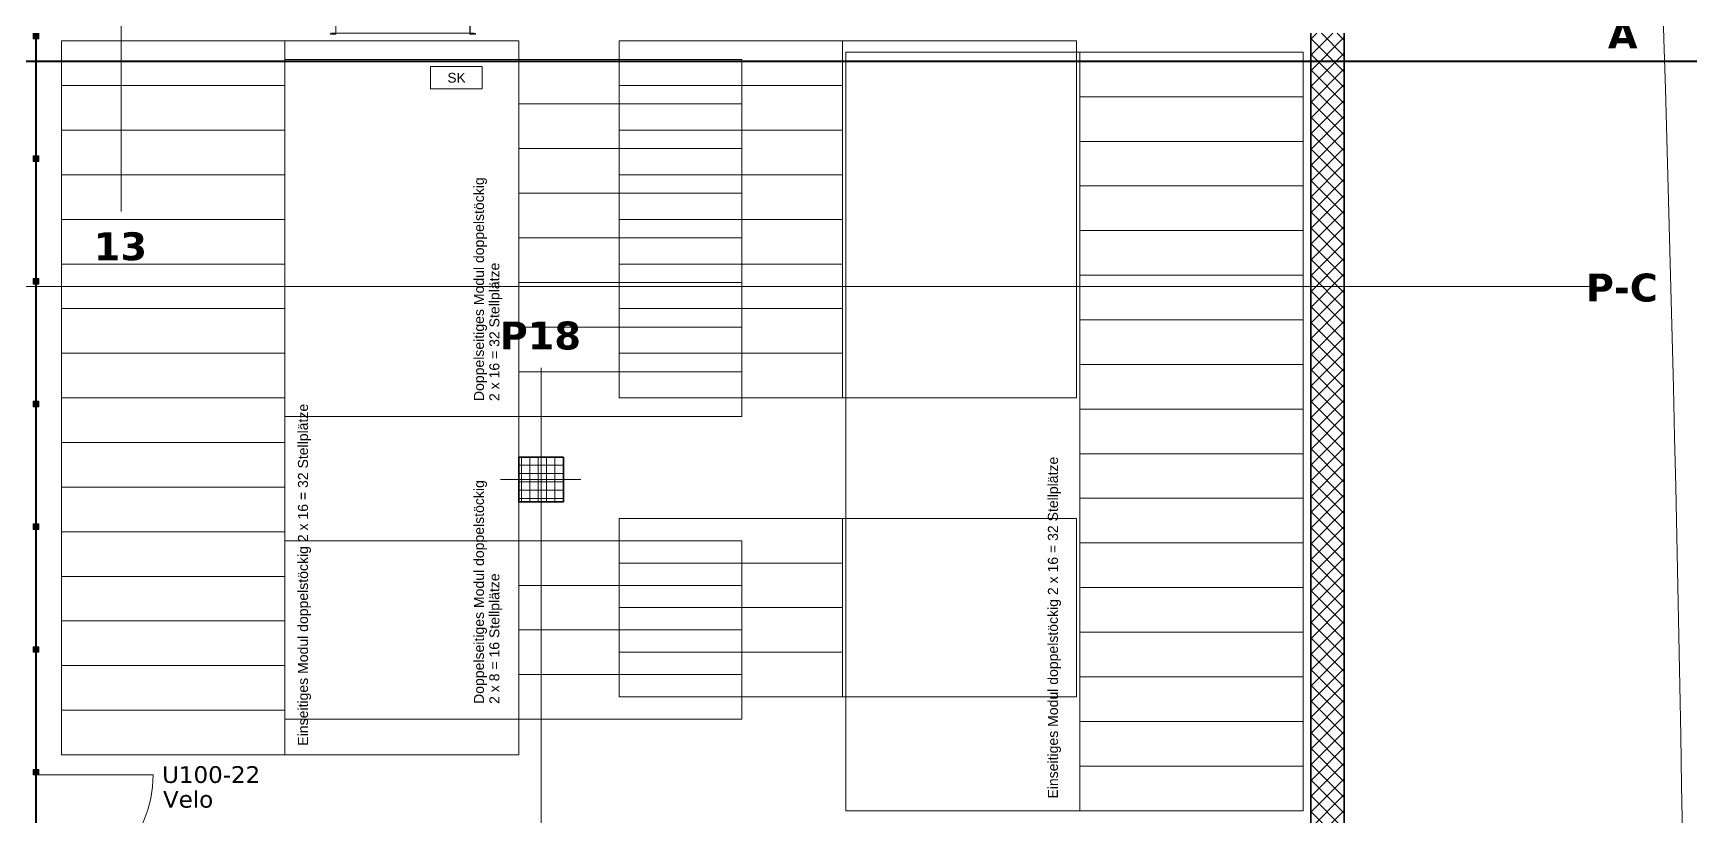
# Model space of a CAD drawing. Extents: x -1907 to 937, y -179 to 966.
# Drawn here: x 21.8 to 318.9, y 78.3 to 218.7 of the extents above; entities that cross this region are included whole.
import ezdxf
from ezdxf.lldxf.tags import DXFTag

# ---------------------------------------------------------------- set-up
doc = ezdxf.new("R2010")
doc.units = 0
doc.layers.get('0').update_dxf_attribs({"lineweight": 13})
for name, color, linetype, lineweight, true_color in [('A-____-MATC-OTLN', 7, 'Strichpunkt - Mittel', 40, 0x0080ff), ('A-DETL-____-OTLN', 5, 'Continuous', 9, 0x0000ff), ('EL01_WAN_Schlaufkasten', 1, 'Continuous', 13, 0xff0000), ('S-GRID-____-IDEN', 7, 'Continuous', 9, 0x5555aa)]:
    doc.layers.add(name, color=color, linetype=linetype, lineweight=lineweight, true_color=true_color)
for name, color, linetype, lineweight in [('A-AREA-____-IDEN', 7, 'Continuous', 5), ('A-DETL-GENF-HDLN', 7, '_Verdeckte Linien_', 9), ('A-DOOR-____-MCUT', 7, 'Continuous', 9), ('A-DOOR-FRAM-MCUT', 7, 'Continuous', 9), ('A-DOOR-OPNG-OTLN', 7, 'Continuous', 9), ('A-FLOR-____-OTLN', 7, 'Continuous', 9), ('A-GLAZ-CWMG-MCUT', 7, 'Continuous', 9), ('A-GLAZ-CWMG-OTLN', 7, 'Continuous', 9), ('A-WALL-____-MCUT', 7, 'Continuous', 35), ('A-WALL-____-PATT', 7, 'Continuous', 35), ('C-PRKG-____-HDLN', 7, '_Verdeckte Linien_', 9), ('S-COLS-____-MCUT', 7, 'Continuous', 35), ('S-COLS-____-OTLN', 7, 'Continuous', 9), ('S-GRID-____-OTLN', 7, 'Continuous', 5), ('Text', 7, 'Continuous', 5)]:
    doc.layers.add(name, color=color, linetype=linetype, lineweight=lineweight)
doc.styles.get("Standard").update_dxf_attribs({"font": 'arial.ttf'})
tags = doc.linetypes.add('_Rasterlinie_', pattern=[0.375, 0.2, -0.05, 0.075, -0.05]).pattern_tags.tags
tags[10:11] = [DXFTag(74, 4), DXFTag(75, 0), DXFTag(340, '0'), DXFTag(46, 1.0), DXFTag(50, 0.0), DXFTag(44, 0.0), DXFTag(45, 0.0)]
tags[8:9] = [DXFTag(74, 4), DXFTag(75, 0), DXFTag(340, '0'), DXFTag(46, 1.0), DXFTag(50, 0.0), DXFTag(44, 0.0), DXFTag(45, 0.0)]
tags[6:7] = [DXFTag(74, 4), DXFTag(75, 0), DXFTag(340, '0'), DXFTag(46, 1.0), DXFTag(50, 0.0), DXFTag(44, 0.0), DXFTag(45, 0.0)]
tags[4:5] = [DXFTag(74, 4), DXFTag(75, 0), DXFTag(340, '0'), DXFTag(46, 1.0), DXFTag(50, 0.0), DXFTag(44, 0.0), DXFTag(45, 0.0)]
tags = doc.linetypes.add('_Strichliert - Fein_', pattern=[0.15, 0.1, -0.05]).pattern_tags.tags
tags[6:7] = [DXFTag(74, 4), DXFTag(75, 0), DXFTag(340, '0'), DXFTag(46, 1.0), DXFTag(50, 0.0), DXFTag(44, 0.0), DXFTag(45, 0.0)]
tags[4:5] = [DXFTag(74, 4), DXFTag(75, 0), DXFTag(340, '0'), DXFTag(46, 1.0), DXFTag(50, 0.0), DXFTag(44, 0.0), DXFTag(45, 0.0)]
tags = doc.linetypes.add('_Strichpunkt - Mittel_', pattern=[0.35, 0.15, -0.1, 0, -0.1]).pattern_tags.tags
tags[10:11] = [DXFTag(74, 4), DXFTag(75, 0), DXFTag(340, '0'), DXFTag(46, 1.0), DXFTag(50, 0.0), DXFTag(44, 0.0), DXFTag(45, 0.0)]
tags[8:9] = [DXFTag(74, 4), DXFTag(75, 0), DXFTag(340, '0'), DXFTag(46, 1.0), DXFTag(50, 0.0), DXFTag(44, 0.0), DXFTag(45, 0.0)]
tags[6:7] = [DXFTag(74, 4), DXFTag(75, 0), DXFTag(340, '0'), DXFTag(46, 1.0), DXFTag(50, 0.0), DXFTag(44, 0.0), DXFTag(45, 0.0)]
tags[4:5] = [DXFTag(74, 4), DXFTag(75, 0), DXFTag(340, '0'), DXFTag(46, 1.0), DXFTag(50, 0.0), DXFTag(44, 0.0), DXFTag(45, 0.0)]
tags = doc.linetypes.add('_Verdeckte Linien_', pattern=[0.15, 0.1, -0.05]).pattern_tags.tags
tags[6:7] = [DXFTag(74, 4), DXFTag(75, 0), DXFTag(340, '0'), DXFTag(46, 1.0), DXFTag(50, 0.0), DXFTag(44, 0.0), DXFTag(45, 0.0)]
tags[4:5] = [DXFTag(74, 4), DXFTag(75, 0), DXFTag(340, '0'), DXFTag(46, 1.0), DXFTag(50, 0.0), DXFTag(44, 0.0), DXFTag(45, 0.0)]
tags = doc.linetypes.add('Strichpunkt - Mittel', pattern=[0.35, 0.15, -0.1, 0, -0.1]).pattern_tags.tags
tags[10:11] = [DXFTag(74, 4), DXFTag(75, 0), DXFTag(340, '0'), DXFTag(46, 1.0), DXFTag(50, 0.0), DXFTag(44, 0.0), DXFTag(45, 0.0)]
tags[8:9] = [DXFTag(74, 4), DXFTag(75, 0), DXFTag(340, '0'), DXFTag(46, 1.0), DXFTag(50, 0.0), DXFTag(44, 0.0), DXFTag(45, 0.0)]
tags[6:7] = [DXFTag(74, 4), DXFTag(75, 0), DXFTag(340, '0'), DXFTag(46, 1.0), DXFTag(50, 0.0), DXFTag(44, 0.0), DXFTag(45, 0.0)]
tags[4:5] = [DXFTag(74, 4), DXFTag(75, 0), DXFTag(340, '0'), DXFTag(46, 1.0), DXFTag(50, 0.0), DXFTag(44, 0.0), DXFTag(45, 0.0)]

# ---------------------------------------------------------------- blocks, each defined once
blk = doc.blocks.new('Referenz-A0UJ2810XE', base_point=(-1920.13, -159.41))
at = {"layer": 'A-____-MATC-OTLN', "color": 0, "linetype": 'Strichpunkt - Mittel', "ltscale": 0.4}
blk.add_line((-1898.71, 213.65), (398.87, 213.65), dxfattribs=at)
at = {"layer": 'A-DETL-____-OTLN', "color": 0, "linetype": '_Strichpunkt - Mittel_', "ltscale": 0.13}
blk.add_line((120.04, 138.65), (105.64, 138.65), dxfattribs=at)
at = {"layer": 'A-DETL-____-OTLN', "color": 0, "linetype": '_Strichliert - Fein_', "ltscale": 0.13}
blk.add_ellipse((-9416.34, -80.12), major_axis=(9735.12, 21.15), ratio=1, start_param=0, end_param=0.05866, dxfattribs=at)
at = {"layer": 'A-DETL-GENF-HDLN', "color": 0, "linetype": '_Verdeckte Linien_', "ltscale": 0.13}
for p, q in [((26.94, 217.26), (66.94, 217.26)), ((26.94, 217.26), (26.94, 209.26)), ((66.94, 209.26), (66.94, 217.26)), ((126.94, 217.26), (166.94, 217.26)), ((126.94, 217.26), (126.94, 209.26)), ((166.94, 209.26), (166.94, 217.26)), ((108.94, 205.95), (108.94, 213.95)), ((148.94, 213.95), (108.94, 213.95)), ((148.94, 213.95), (148.94, 205.95)), ((209.54, 215.25), (209.54, 207.25)), ((249.54, 215.25), (209.54, 215.25)), ((249.54, 207.25), (249.54, 215.25)), ((26.94, 209.26), (66.94, 209.26)), ((26.94, 209.26), (66.94, 209.26)), ((26.94, 209.26), (26.94, 201.26)), ((66.94, 201.26), (66.94, 209.26)), ((126.94, 209.26), (166.94, 209.26)), ((126.94, 209.26), (166.94, 209.26)), ((126.94, 209.26), (126.94, 201.26)), ((166.94, 201.26), (166.94, 209.26)), ((148.94, 205.95), (108.94, 205.95)), ((108.94, 197.95), (108.94, 205.95)), ((148.94, 205.95), (108.94, 205.95)), ((148.94, 205.95), (148.94, 197.95)), ((209.54, 207.25), (209.54, 199.25)), ((249.54, 207.25), (209.54, 207.25)), ((249.54, 207.25), (209.54, 207.25)), ((249.54, 199.25), (249.54, 207.25)), ((26.94, 201.26), (66.94, 201.26)), ((26.94, 201.26), (66.94, 201.26)), ((26.94, 201.26), (26.94, 193.26)), ((66.94, 193.26), (66.94, 201.26)), ((126.94, 201.26), (166.94, 201.26)), ((126.94, 201.26), (166.94, 201.26)), ((126.94, 201.26), (126.94, 193.26)), ((166.94, 193.26), (166.94, 201.26)), ((209.54, 199.25), (209.54, 191.25)), ((249.54, 199.25), (209.54, 199.25)), ((249.54, 199.25), (209.54, 199.25)), ((249.54, 191.25), (249.54, 199.25)), ((148.94, 197.95), (108.94, 197.95)), ((108.94, 189.95), (108.94, 197.95)), ((148.94, 197.95), (108.94, 197.95)), ((148.94, 197.95), (148.94, 189.95)), ((26.94, 193.26), (66.94, 193.26)), ((26.94, 193.26), (66.94, 193.26)), ((26.94, 193.26), (26.94, 185.26)), ((66.94, 185.26), (66.94, 193.26)), ((126.94, 193.26), (166.94, 193.26)), ((126.94, 193.26), (166.94, 193.26)), ((126.94, 193.26), (126.94, 185.26)), ((166.94, 185.26), (166.94, 193.26)), ((209.54, 191.25), (209.54, 183.25)), ((249.54, 191.25), (209.54, 191.25)), ((249.54, 191.25), (209.54, 191.25)), ((249.54, 183.25), (249.54, 191.25)), ((148.94, 189.95), (108.94, 189.95)), ((108.94, 181.95), (108.94, 189.95)), ((148.94, 189.95), (108.94, 189.95)), ((148.94, 189.95), (148.94, 181.95)), ((26.94, 185.26), (66.94, 185.26)), ((26.94, 185.26), (66.94, 185.26)), ((26.94, 185.26), (26.94, 177.26)), ((66.94, 177.26), (66.94, 185.26)), ((126.94, 185.26), (166.94, 185.26)), ((126.94, 185.26), (166.94, 185.26)), ((126.94, 185.26), (126.94, 177.26)), ((166.94, 177.26), (166.94, 185.26)), ((148.94, 181.95), (108.94, 181.95)), ((108.94, 173.95), (108.94, 181.95)), ((148.94, 181.95), (108.94, 181.95)), ((148.94, 181.95), (148.94, 173.95)), ((209.54, 183.25), (209.54, 175.25)), ((249.54, 183.25), (209.54, 183.25)), ((249.54, 183.25), (209.54, 183.25)), ((249.54, 175.25), (249.54, 183.25)), ((26.94, 177.26), (66.94, 177.26)), ((26.94, 177.26), (66.94, 177.26)), ((26.94, 177.26), (26.94, 169.26)), ((66.94, 169.26), (66.94, 177.26)), ((126.94, 177.26), (166.94, 177.26)), ((126.94, 177.26), (166.94, 177.26)), ((126.94, 177.26), (126.94, 169.26)), ((166.94, 169.26), (166.94, 177.26)), ((148.94, 173.95), (108.94, 173.95)), ((108.94, 165.95), (108.94, 173.95)), ((148.94, 173.95), (108.94, 173.95)), ((148.94, 173.95), (148.94, 165.95)), ((209.54, 175.25), (209.54, 167.25)), ((249.54, 175.25), (209.54, 175.25)), ((249.54, 175.25), (209.54, 175.25)), ((249.54, 167.25), (249.54, 175.25)), ((26.94, 169.26), (66.94, 169.26)), ((26.94, 169.26), (66.94, 169.26)), ((26.94, 169.26), (26.94, 161.26)), ((66.94, 161.26), (66.94, 169.26)), ((126.94, 169.26), (166.94, 169.26)), ((126.94, 169.26), (166.94, 169.26)), ((126.94, 169.26), (126.94, 161.26)), ((166.94, 161.26), (166.94, 169.26)), ((209.54, 167.25), (209.54, 159.25)), ((249.54, 167.25), (209.54, 167.25)), ((249.54, 167.25), (209.54, 167.25)), ((249.54, 159.25), (249.54, 167.25)), ((148.94, 165.95), (108.94, 165.95)), ((108.94, 157.95), (108.94, 165.95)), ((148.94, 165.95), (108.94, 165.95)), ((148.94, 165.95), (148.94, 157.95)), ((26.94, 161.26), (66.94, 161.26)), ((26.94, 161.26), (66.94, 161.26)), ((26.94, 161.26), (26.94, 153.26)), ((66.94, 153.26), (66.94, 161.26)), ((126.94, 161.26), (166.94, 161.26)), ((126.94, 161.26), (166.94, 161.26)), ((126.94, 161.26), (126.94, 153.26)), ((166.94, 153.26), (166.94, 161.26)), ((148.94, 157.95), (108.94, 157.95)), ((108.94, 149.95), (108.94, 157.95)), ((148.94, 157.95), (108.94, 157.95)), ((148.94, 157.95), (148.94, 149.95)), ((209.54, 159.25), (209.54, 151.25)), ((249.54, 159.25), (209.54, 159.25)), ((249.54, 159.25), (209.54, 159.25)), ((249.54, 151.25), (249.54, 159.25)), ((26.94, 153.26), (66.94, 153.26)), ((26.94, 153.26), (66.94, 153.26)), ((26.94, 153.26), (26.94, 145.26)), ((66.94, 145.26), (66.94, 153.26)), ((126.94, 153.26), (166.94, 153.26)), ((148.94, 149.95), (108.94, 149.95)), ((209.54, 151.25), (209.54, 143.25)), ((249.54, 151.25), (209.54, 151.25)), ((249.54, 151.25), (209.54, 151.25)), ((249.54, 143.25), (249.54, 151.25)), ((26.94, 145.26), (66.94, 145.26)), ((26.94, 145.26), (66.94, 145.26)), ((26.94, 145.26), (26.94, 137.26)), ((66.94, 137.26), (66.94, 145.26)), ((209.54, 143.25), (209.54, 135.25)), ((249.54, 143.25), (209.54, 143.25)), ((249.54, 143.25), (209.54, 143.25)), ((249.54, 135.25), (249.54, 143.25)), ((26.94, 137.26), (66.94, 137.26)), ((26.94, 137.26), (66.94, 137.26)), ((26.94, 137.26), (26.94, 129.26)), ((66.94, 129.26), (66.94, 137.26)), ((209.54, 135.25), (209.54, 127.25)), ((249.54, 135.25), (209.54, 135.25)), ((249.54, 135.25), (209.54, 135.25)), ((249.54, 127.25), (249.54, 135.25)), ((126.94, 131.65), (166.94, 131.65)), ((126.94, 131.65), (126.94, 123.65)), ((166.94, 123.65), (166.94, 131.65)), ((26.94, 129.26), (66.94, 129.26)), ((26.94, 129.26), (66.94, 129.26)), ((26.94, 129.26), (26.94, 121.26)), ((66.94, 121.26), (66.94, 129.26)), ((108.94, 119.65), (108.94, 127.65)), ((148.94, 127.65), (108.94, 127.65)), ((148.94, 127.65), (148.94, 119.65)), ((209.54, 127.25), (209.54, 119.25)), ((249.54, 127.25), (209.54, 127.25)), ((249.54, 127.25), (209.54, 127.25)), ((249.54, 119.25), (249.54, 127.25)), ((126.94, 123.65), (166.94, 123.65)), ((126.94, 123.65), (166.94, 123.65)), ((126.94, 123.65), (126.94, 115.65)), ((166.94, 115.65), (166.94, 123.65)), ((26.94, 121.26), (66.94, 121.26)), ((26.94, 121.26), (66.94, 121.26)), ((26.94, 121.26), (26.94, 113.26)), ((66.94, 113.26), (66.94, 121.26)), ((148.94, 119.65), (108.94, 119.65)), ((108.94, 111.65), (108.94, 119.65)), ((148.94, 119.65), (108.94, 119.65)), ((148.94, 119.65), (148.94, 111.65)), ((209.54, 119.25), (209.54, 111.25)), ((249.54, 119.25), (209.54, 119.25)), ((249.54, 119.25), (209.54, 119.25)), ((249.54, 111.25), (249.54, 119.25)), ((26.94, 113.26), (66.94, 113.26)), ((26.94, 113.26), (66.94, 113.26)), ((26.94, 113.26), (26.94, 105.26)), ((66.94, 105.26), (66.94, 113.26)), ((126.94, 115.65), (166.94, 115.65)), ((126.94, 115.65), (166.94, 115.65)), ((126.94, 115.65), (126.94, 107.65)), ((166.94, 107.65), (166.94, 115.65)), ((148.94, 111.65), (108.94, 111.65)), ((108.94, 103.65), (108.94, 111.65)), ((148.94, 111.65), (108.94, 111.65)), ((148.94, 111.65), (148.94, 103.65)), ((209.54, 111.25), (209.54, 103.25)), ((249.54, 111.25), (209.54, 111.25)), ((249.54, 111.25), (209.54, 111.25)), ((249.54, 103.25), (249.54, 111.25)), ((126.94, 107.65), (166.94, 107.65)), ((126.94, 107.65), (166.94, 107.65)), ((126.94, 107.65), (126.94, 99.65)), ((166.94, 99.65), (166.94, 107.65)), ((26.94, 105.26), (66.94, 105.26)), ((26.94, 105.26), (66.94, 105.26)), ((26.94, 105.26), (26.94, 97.26)), ((66.94, 97.26), (66.94, 105.26)), ((148.94, 103.65), (108.94, 103.65)), ((108.94, 95.65), (108.94, 103.65)), ((148.94, 103.65), (108.94, 103.65)), ((148.94, 103.65), (148.94, 95.65)), ((209.54, 103.25), (209.54, 95.25)), ((249.54, 103.25), (209.54, 103.25)), ((249.54, 103.25), (209.54, 103.25)), ((249.54, 95.25), (249.54, 103.25)), ((126.94, 99.65), (166.94, 99.65)), ((26.94, 97.26), (66.94, 97.26)), ((26.94, 97.26), (66.94, 97.26)), ((26.94, 97.26), (26.94, 89.26)), ((66.94, 89.26), (66.94, 97.26)), ((148.94, 95.65), (108.94, 95.65)), ((209.54, 95.25), (209.54, 87.25)), ((249.54, 95.25), (209.54, 95.25)), ((249.54, 95.25), (209.54, 95.25)), ((249.54, 87.25), (249.54, 95.25)), ((26.94, 89.26), (66.94, 89.26)), ((209.54, 87.25), (209.54, 79.25)), ((249.54, 87.25), (209.54, 87.25)), ((249.54, 87.25), (209.54, 87.25)), ((249.54, 79.25), (249.54, 87.25)), ((249.54, 79.25), (209.54, 79.25))]:
    blk.add_line(p, q, dxfattribs=at)
at = {"layer": 'A-DOOR-____-MCUT', "color": 0, "linetype": 'Continuous', "ltscale": 0.13}
for p, q in [((22.24, 85.65), (22.24, 64.65)), ((22.44, 64.65), (22.44, 85.65))]:
    blk.add_line(p, q, dxfattribs=at)
at = {"layer": 'A-DOOR-FRAM-MCUT', "color": 0, "linetype": 'Continuous', "ltscale": 0.13}
for p, q in [((76.1, 218.49), (76.1, 223.81)), ((76.14, 223.85), (76.14, 218.45)), ((100.14, 218.45), (100.14, 223.85)), ((100.18, 223.81), (100.18, 218.49)), ((75.14, 218.45), (75.14, 218.65)), ((76.14, 218.45), (75.14, 218.45)), ((75.18, 218.65), (75.18, 218.49)), ((75.18, 218.49), (76.1, 218.49)), ((101.14, 218.45), (100.14, 218.45)), ((100.18, 218.49), (101.1, 218.49)), ((101.1, 218.49), (101.1, 218.65)), ((101.14, 218.65), (101.14, 218.45))]:
    blk.add_line(p, q, dxfattribs=at)
at = {"layer": 'A-DOOR-OPNG-OTLN', "color": 0, "linetype": 'Continuous', "ltscale": 0.13}
blk.add_line((22.34, 85.65), (43.34, 85.65), dxfattribs=at)
blk.add_ellipse((22.34, 85.65), major_axis=(0, -21), ratio=1, start_param=0, end_param=1.570796, dxfattribs=at)
at = {"layer": 'A-FLOR-____-OTLN', "color": 0, "linetype": 'Continuous', "ltscale": 0.13}
for p, q in [((75.34, 218.65), (76.1, 218.65)), ((76.14, 218.65), (100.14, 218.65)), ((100.18, 218.65), (100.94, 218.65))]:
    blk.add_line(p, q, dxfattribs=at)
at = {"layer": 'A-GLAZ-CWMG-MCUT', "color": 0, "linetype": 'Continuous', "ltscale": 0.13}
for p, q in [((21.84, 218.65), (21.84, 217.65)), ((21.84, 217.65), (22.84, 217.65)), ((22.84, 217.65), (22.84, 218.65)), ((21.84, 196.65), (21.84, 195.65)), ((22.84, 196.65), (21.84, 196.65)), ((22.84, 195.65), (22.84, 196.65)), ((21.84, 195.65), (22.84, 195.65)), ((21.84, 174.65), (21.84, 173.65)), ((22.84, 174.65), (21.84, 174.65)), ((21.84, 173.65), (22.84, 173.65)), ((22.84, 173.65), (22.84, 174.65)), ((21.84, 152.65), (21.84, 151.65)), ((22.84, 152.65), (21.84, 152.65)), ((21.84, 151.65), (22.84, 151.65)), ((22.84, 151.65), (22.84, 152.65)), ((21.84, 130.65), (21.84, 129.65)), ((22.84, 130.65), (21.84, 130.65)), ((21.84, 129.65), (22.84, 129.65)), ((22.84, 129.65), (22.84, 130.65)), ((21.84, 108.65), (21.84, 107.65)), ((22.84, 108.65), (21.84, 108.65)), ((21.84, 107.65), (22.84, 107.65)), ((22.84, 107.65), (22.84, 108.65)), ((21.84, 86.65), (21.84, 85.65)), ((22.84, 86.65), (21.84, 86.65)), ((22.84, 85.65), (22.84, 86.65)), ((21.84, 85.65), (22.84, 85.65))]:
    blk.add_line(p, q, dxfattribs=at)
at = {"layer": 'A-GLAZ-CWMG-OTLN', "color": 0, "linetype": 'Continuous', "ltscale": 0.13}
for points in [[(21.84, 217.65), (21.84, 218.65), (22.84, 217.65)], [(22.84, 217.65), (21.84, 218.65), (22.84, 218.65)], [(22.84, 196.65), (21.84, 196.65), (22.84, 195.65)], [(22.84, 195.65), (21.84, 196.65), (21.84, 195.65)], [(22.84, 174.65), (21.84, 174.65), (22.84, 173.65)], [(22.84, 173.65), (21.84, 174.65), (21.84, 173.65)], [(22.84, 152.65), (21.84, 152.65), (22.84, 151.65)], [(22.84, 151.65), (21.84, 152.65), (21.84, 151.65)], [(22.84, 130.65), (21.84, 130.65), (22.84, 129.65)], [(22.84, 129.65), (21.84, 130.65), (21.84, 129.65)], [(22.84, 108.65), (21.84, 108.65), (22.84, 107.65)], [(22.84, 107.65), (21.84, 108.65), (21.84, 107.65)], [(22.84, 86.65), (21.84, 86.65), (22.84, 85.65)], [(22.84, 85.65), (21.84, 86.65), (21.84, 85.65)]]:
    blk.add_solid(points, dxfattribs=at)
at = {"layer": 'A-WALL-____-MCUT', "color": 0, "linetype": 'Continuous', "lineweight": 9, "ltscale": 0.13}
for p, q in [((22.24, 217.65), (22.24, 196.65)), ((22.44, 217.65), (22.24, 217.65)), ((22.44, 196.65), (22.44, 217.65)), ((22.24, 196.65), (22.44, 196.65)), ((22.24, 195.65), (22.24, 174.65)), ((22.44, 195.65), (22.24, 195.65)), ((22.44, 174.65), (22.44, 195.65)), ((22.24, 174.65), (22.44, 174.65)), ((22.24, 173.65), (22.24, 152.65)), ((22.44, 173.65), (22.24, 173.65)), ((22.44, 152.65), (22.44, 173.65)), ((22.24, 152.65), (22.44, 152.65)), ((22.24, 151.65), (22.24, 130.65)), ((22.44, 151.65), (22.24, 151.65)), ((22.44, 130.65), (22.44, 151.65)), ((22.24, 130.65), (22.44, 130.65)), ((22.24, 129.65), (22.24, 108.65)), ((22.44, 129.65), (22.24, 129.65)), ((22.44, 108.65), (22.44, 129.65)), ((22.24, 108.65), (22.44, 108.65)), ((22.24, 107.65), (22.24, 86.65)), ((22.44, 107.65), (22.24, 107.65)), ((22.44, 86.65), (22.44, 107.65)), ((22.24, 86.65), (22.44, 86.65))]:
    blk.add_line(p, q, dxfattribs=at)
at = {"layer": 'A-WALL-____-MCUT', "color": 0, "linetype": 'Continuous', "ltscale": 0.35}
for p, q in [((250.94, 218.65), (250.94, -82.95)), ((256.94, -88.95), (256.94, 218.65))]:
    blk.add_line(p, q, dxfattribs=at)
at = {"layer": 'A-WALL-____-PATT', "color": 0, "linetype": 'Continuous', "lineweight": 9, "ltscale": 0.13}
for p, q in [((250.94, 217.56), (252.03, 218.65)), ((250.94, 214.73), (254.86, 218.65)), ((250.94, 211.9), (256.94, 217.9)), ((256.94, 211.71), (250.94, 217.71)), ((256.94, 214.54), (252.83, 218.65)), ((256.94, 217.37), (255.66, 218.65)), ((250.94, 209.07), (256.94, 215.07)), ((256.94, 208.88), (250.94, 214.88)), ((250.94, 206.24), (256.94, 212.24)), ((256.94, 206.06), (250.94, 212.06)), ((250.94, 203.42), (256.94, 209.42)), ((256.94, 203.23), (250.94, 209.23)), ((250.94, 200.59), (256.94, 206.59)), ((256.94, 200.4), (250.94, 206.4)), ((250.94, 197.76), (256.94, 203.76)), ((256.94, 197.57), (250.94, 203.57)), ((250.94, 194.93), (256.94, 200.93)), ((256.94, 194.74), (250.94, 200.74)), ((250.94, 192.1), (256.94, 198.1)), ((256.94, 191.91), (250.94, 197.91)), ((250.94, 189.27), (256.94, 195.27)), ((256.94, 189.09), (250.94, 195.09)), ((250.94, 186.45), (256.94, 192.45)), ((256.94, 186.26), (250.94, 192.26)), ((250.94, 183.62), (256.94, 189.62)), ((256.94, 183.43), (250.94, 189.43)), ((250.94, 180.79), (256.94, 186.79)), ((256.94, 180.6), (250.94, 186.6)), ((250.94, 177.96), (256.94, 183.96)), ((256.94, 177.77), (250.94, 183.77)), ((250.94, 175.13), (256.94, 181.13)), ((256.94, 174.94), (250.94, 180.94)), ((250.94, 172.3), (256.94, 178.3)), ((256.94, 172.11), (250.94, 178.11)), ((250.94, 169.48), (256.94, 175.48)), ((256.94, 169.29), (250.94, 175.29)), ((250.94, 166.65), (256.94, 172.65)), ((256.94, 166.46), (250.94, 172.46)), ((250.94, 163.82), (256.94, 169.82)), ((256.94, 163.63), (250.94, 169.63)), ((250.94, 160.99), (256.94, 166.99)), ((256.94, 160.8), (250.94, 166.8)), ((250.94, 158.16), (256.94, 164.16)), ((256.94, 157.97), (250.94, 163.97)), ((250.94, 155.33), (256.94, 161.33)), ((256.94, 155.14), (250.94, 161.14)), ((250.94, 152.5), (256.94, 158.5)), ((256.94, 152.32), (250.94, 158.32)), ((250.94, 149.68), (256.94, 155.68)), ((256.94, 149.49), (250.94, 155.49)), ((250.94, 146.85), (256.94, 152.85)), ((256.94, 146.66), (250.94, 152.66)), ((250.94, 144.02), (256.94, 150.02)), ((256.94, 143.83), (250.94, 149.83)), ((250.94, 141.19), (256.94, 147.19)), ((256.94, 141), (250.94, 147)), ((250.94, 138.36), (256.94, 144.36)), ((256.94, 138.17), (250.94, 144.17)), ((250.94, 135.53), (256.94, 141.53)), ((256.94, 135.35), (250.94, 141.35)), ((250.94, 132.71), (256.94, 138.71)), ((256.94, 132.52), (250.94, 138.52)), ((250.94, 129.88), (256.94, 135.88)), ((256.94, 129.69), (250.94, 135.69)), ((250.94, 127.05), (256.94, 133.05)), ((256.94, 126.86), (250.94, 132.86)), ((250.94, 124.22), (256.94, 130.22)), ((256.94, 124.03), (250.94, 130.03)), ((250.94, 121.39), (256.94, 127.39)), ((256.94, 121.2), (250.94, 127.2)), ((250.94, 118.56), (256.94, 124.56)), ((256.94, 118.37), (250.94, 124.37)), ((250.94, 115.74), (256.94, 121.74)), ((256.94, 115.55), (250.94, 121.55)), ((250.94, 112.91), (256.94, 118.91)), ((256.94, 112.72), (250.94, 118.72)), ((250.94, 110.08), (256.94, 116.08)), ((256.94, 109.89), (250.94, 115.89)), ((250.94, 107.25), (256.94, 113.25)), ((256.94, 107.06), (250.94, 113.06)), ((250.94, 104.42), (256.94, 110.42)), ((256.94, 104.23), (250.94, 110.23)), ((250.94, 101.59), (256.94, 107.59)), ((256.94, 101.4), (250.94, 107.4)), ((250.94, 98.76), (256.94, 104.76)), ((256.94, 98.58), (250.94, 104.58)), ((250.94, 95.94), (256.94, 101.94)), ((256.94, 95.75), (250.94, 101.75)), ((250.94, 93.11), (256.94, 99.11)), ((256.94, 92.92), (250.94, 98.92)), ((250.94, 90.28), (256.94, 96.28)), ((256.94, 90.09), (250.94, 96.09)), ((250.94, 87.45), (256.94, 93.45)), ((256.94, 87.26), (250.94, 93.26)), ((250.94, 84.62), (256.94, 90.62)), ((256.94, 84.43), (250.94, 90.43)), ((250.94, 81.79), (256.94, 87.79)), ((256.94, 81.61), (250.94, 87.61)), ((250.94, 78.97), (256.94, 84.97)), ((256.94, 78.78), (250.94, 84.78)), ((250.94, 76.14), (256.94, 82.14)), ((256.94, 75.95), (250.94, 81.95)), ((250.94, 73.31), (256.94, 79.31)), ((256.94, 73.12), (250.94, 79.12))]:
    blk.add_line(p, q, dxfattribs=at)
at = {"layer": 'C-PRKG-____-HDLN', "color": 0, "linetype": '_Verdeckte Linien_', "ltscale": 0.13}
for p, q in [((108.94, 217.26), (66.94, 217.26)), ((108.94, 142.65), (108.94, 217.26)), ((208.94, 217.26), (166.94, 217.26)), ((208.94, 153.26), (208.94, 217.26)), ((66.94, 213.95), (108.94, 213.95)), ((66.94, 149.95), (66.94, 213.95)), ((167.54, 215.25), (167.54, 79.25)), ((209.54, 215.25), (167.54, 215.25)), ((166.94, 153.26), (208.94, 153.26)), ((108.94, 149.95), (66.94, 149.95)), ((108.94, 89.26), (108.94, 134.65)), ((208.94, 131.65), (166.94, 131.65)), ((208.94, 99.65), (208.94, 131.65)), ((66.94, 127.65), (108.94, 127.65)), ((66.94, 95.65), (66.94, 127.65)), ((166.94, 99.65), (208.94, 99.65)), ((108.94, 95.65), (66.94, 95.65)), ((66.94, 89.26), (108.94, 89.26)), ((167.54, 79.25), (209.54, 79.25))]:
    blk.add_line(p, q, dxfattribs=at)
at = {"layer": 'S-COLS-____-MCUT', "color": 0, "linetype": 'Continuous', "ltscale": 0.35}
for p, q in [((116.94, 142.65), (108.94, 142.65)), ((108.94, 142.65), (108.94, 134.65)), ((116.94, 134.65), (116.94, 142.65)), ((108.94, 134.65), (116.94, 134.65))]:
    blk.add_line(p, q, dxfattribs=at)
at = {"layer": 'S-COLS-____-OTLN', "color": 0, "linetype": 'Continuous', "ltscale": 0.13}
for p, q in [((109.4, 134.65), (109.4, 142.65)), ((110.9, 134.65), (110.9, 142.65)), ((112.4, 134.65), (112.4, 142.65)), ((113.9, 134.65), (113.9, 142.65)), ((115.4, 134.65), (115.4, 142.65)), ((116.9, 134.65), (116.9, 142.65)), ((108.94, 141.22), (116.94, 141.22)), ((108.94, 139.72), (116.94, 139.72)), ((108.94, 138.22), (116.94, 138.22)), ((108.94, 136.72), (116.94, 136.72)), ((108.94, 135.22), (116.94, 135.22))]:
    blk.add_line(p, q, dxfattribs=at)
at = {"layer": 'S-GRID-____-OTLN', "color": 0, "linetype": '_Rasterlinie_', "ltscale": 0.13}
for p, q in [((37.64, 186.65), (37.64, 798.42)), ((-1873.7, 173.25), (300.93, 173.25)), ((112.94, -147.44), (112.94, 158.65))]:
    blk.add_line(p, q, dxfattribs=at)
at = {"layer": 'A-AREA-____-IDEN', "color": 0, "linetype": 'Continuous', "ltscale": 0.13, "char_height": 3, "attachment_point": 1}
for s, insert in [('{\\fVerdana;U100-22}', (44.97, 87.23)), ('{\\fVerdana;Velo}', (45.12, 82.8))]:
    blk.add_mtext(s, dxfattribs=dict(at, insert=insert))
at = {"layer": 'S-GRID-____-IDEN', "color": 0, "linetype": 'Continuous', "lineweight": 5, "ltscale": 0.13, "char_height": 5, "attachment_point": 1}
for s, insert in [('{\\fVerdana|b1|i0;A}', (304.21, 220.94)), ('{\\fVerdana|b1|i0;13}', (32.71, 182.94)), ('{\\fVerdana|b1|i0;P-C}', (300.25, 175.54)), ('{\\fVerdana|b1|i0;P18}', (105.5, 166.94))]:
    blk.add_mtext(s, dxfattribs=dict(at, insert=insert))
at = {"layer": 'Text', "color": 0, "linetype": 'Continuous', "ltscale": 0.13, "char_height": 1.8, "attachment_point": 1, "rotation": 90}
for s, insert in [('{\\fArial;Doppelseitiges Modul doppelstöckig}', (100.87, 152.69)), ('{\\fArial;2 x 16 = 32 Stellplätze}', (103.64, 152.69)), ('{\\fArial;Einseitiges Modul doppelstöckig 2 x 16 = 32 Stellplätze}', (69.32, 90.91)), ('{\\fArial;Einseitiges Modul doppelstöckig 2 x 16 = 32 Stellplätze}', (203.79, 81.42)), ('{\\fArial;Doppelseitiges Modul doppelstöckig}', (100.87, 98.39)), ('{\\fArial;2 x 8 = 16 Stellplätze}', (103.64, 98.39))]:
    blk.add_mtext(s, dxfattribs=dict(at, insert=insert))
blk = doc.blocks.new('Schlaufkasten Decke (multi)-A0UJ28F0XE', base_point=(93.06, 208.65))
at = {"color": 0, "linetype": 'ByBlock', "lineweight": -2, "ltscale": 0.13}
for p, q in [((93.06, 208.65), (93.06, 212.65)), ((93.06, 212.65), (102.34, 212.65)), ((102.34, 212.65), (102.34, 208.65)), ((102.34, 208.65), (93.06, 208.65))]:
    blk.add_line(p, q, dxfattribs=at)
at = {"color": 0, "linetype": 'ByBlock', "lineweight": -2, "ltscale": 0.13, "insert": (96.12, 211.53), "char_height": 1.76, "attachment_point": 1}
blk.add_mtext('{\\fArial;SK}', dxfattribs=at)

msp = doc.modelspace()

# ---------------------------------------------------------------- block references
at = {"color": 9, "lineweight": 25, "ltscale": 0.25, "true_color": 0xc0c0c0}
msp.add_blockref('Referenz-A0UJ2810XE', (-1920.13, -159.41), dxfattribs=at)
at = {"layer": 'EL01_WAN_Schlaufkasten', "ltscale": 0.13}
msp.add_blockref('Schlaufkasten Decke (multi)-A0UJ28F0XE', (93.06, 208.65), dxfattribs=at)

doc.saveas('drawing.dxf')
